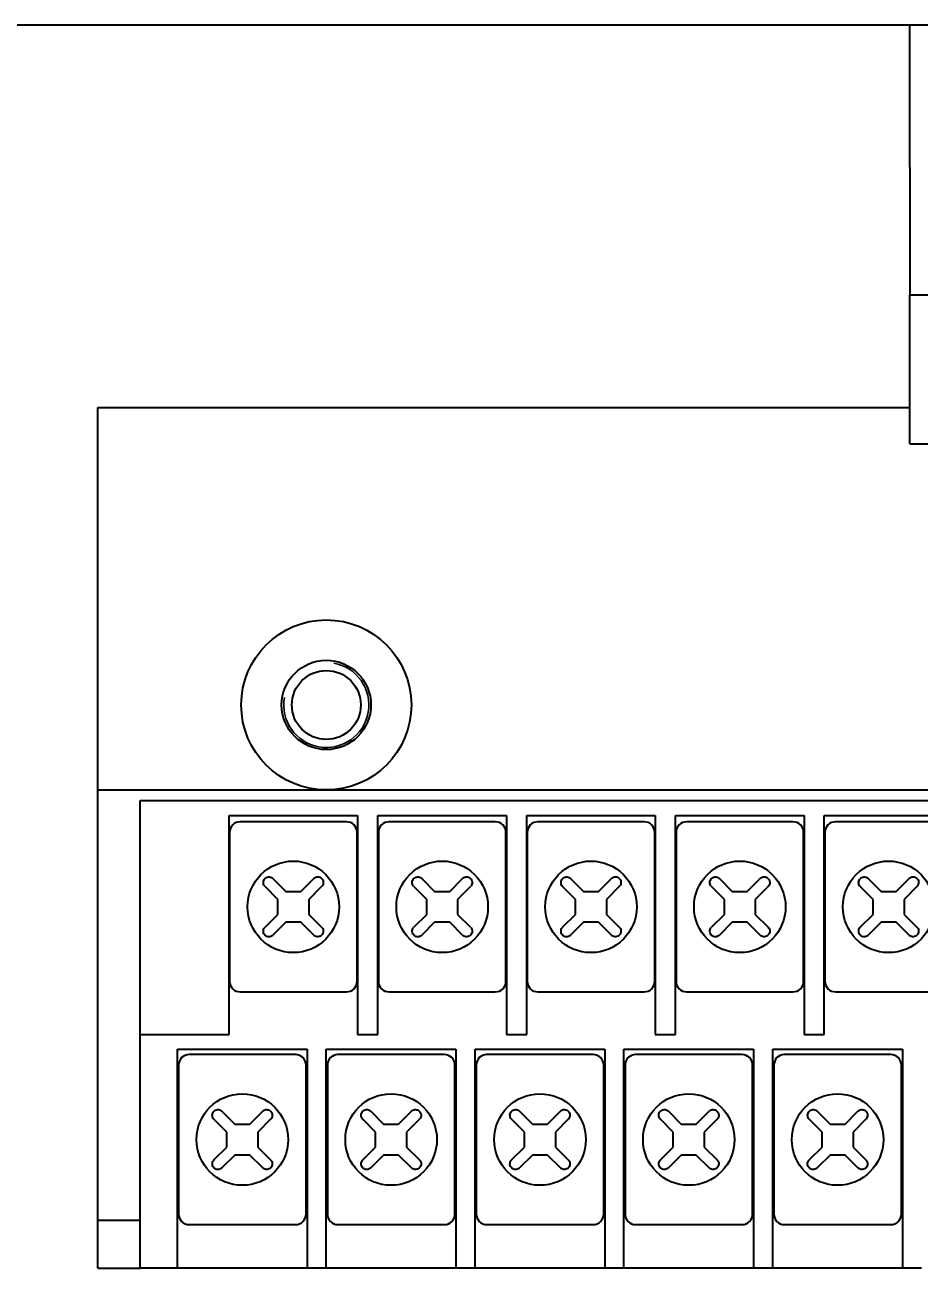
# Model space of a CAD drawing. Header units: millimetres. Extents: x 0 to 5945, y 0 to 4205.
# Drawn here: x 1581.8 to 1623.9, y 292.1 to 350.6 of the extents above; entities that cross this region are included whole.
import ezdxf

# ---------------------------------------------------------------- set-up
doc = ezdxf.new("R2010")
doc.units = ezdxf.units.MM
doc.header["$LTSCALE"] = 5
doc.layers.add('가시적인 것(ISO)', color=3, linetype='Continuous', lineweight=40)
doc.layers.add('가시적인 좁은 것(ISO)', color=3, linetype='Continuous', lineweight=35)

msp = doc.modelspace()

# ---------------------------------------------------------------- linework, layer by layer
at = {"layer": '가시적인 것(ISO)'}
for p, q in [((1549.737, 350.623), (1769.737, 350.623)), ((1623.438, 343.905), (1623.438, 350.623)), ((1623.438, 343.905), (1623.438, 337.905)), ((1623.438, 334.905), (1623.438, 337.905)), ((1688.438, 337.905), (1623.438, 337.905)), ((1623.438, 330.905), (1623.438, 334.905)), ((1585.237, 332.623), (1623.438, 332.623)), ((1585.237, 314.623), (1585.237, 332.623)), ((1623.438, 330.905), (1630.438, 330.905)), ((1585.237, 314.623), (1734.237, 314.623)), ((1585.237, 294.373), (1585.237, 314.623)), ((1587.237, 294.373), (1587.237, 314.123)), ((1587.237, 314.123), (1732.237, 314.123)), ((1591.412, 303.123), (1591.412, 313.423)), ((1591.412, 313.423), (1597.462, 313.423)), ((1596.937, 313.123), (1591.937, 313.123)), ((1597.462, 313.423), (1597.462, 303.123)), ((1598.412, 303.123), (1598.412, 313.423)), ((1598.412, 313.423), (1604.462, 313.423)), ((1603.937, 313.123), (1598.937, 313.123)), ((1604.462, 313.423), (1604.462, 303.123)), ((1605.412, 303.123), (1605.412, 313.423)), ((1605.412, 313.423), (1611.462, 313.423)), ((1610.937, 313.123), (1605.937, 313.123)), ((1611.462, 313.423), (1611.462, 303.123)), ((1612.412, 303.123), (1612.412, 313.423)), ((1612.412, 313.423), (1618.462, 313.423)), ((1617.937, 313.123), (1612.937, 313.123)), ((1618.462, 313.423), (1618.462, 303.123)), ((1619.412, 303.123), (1619.412, 313.423)), ((1619.412, 313.423), (1625.462, 313.423)), ((1624.937, 313.123), (1619.937, 313.123)), ((1591.437, 312.623), (1591.437, 305.623)), ((1597.437, 305.623), (1597.437, 312.623)), ((1598.437, 312.623), (1598.437, 305.623)), ((1604.437, 305.623), (1604.437, 312.623)), ((1605.437, 312.623), (1605.437, 305.623)), ((1611.437, 305.623), (1611.437, 312.623)), ((1612.437, 312.623), (1612.437, 305.623)), ((1618.437, 305.623), (1618.437, 312.623)), ((1619.437, 312.623), (1619.437, 305.623)), ((1593.709, 309.476), (1593.104, 310.081)), ((1593.478, 310.456), (1594.083, 309.851)), ((1594.79, 309.851), (1595.395, 310.456)), ((1595.769, 310.081), (1595.164, 309.476)), ((1600.709, 309.476), (1600.104, 310.081)), ((1600.478, 310.456), (1601.083, 309.851)), ((1601.79, 309.851), (1602.395, 310.456)), ((1602.769, 310.081), (1602.164, 309.476)), ((1607.709, 309.476), (1607.104, 310.081)), ((1607.478, 310.456), (1608.083, 309.851)), ((1608.79, 309.851), (1609.395, 310.456)), ((1609.769, 310.081), (1609.164, 309.476)), ((1614.709, 309.476), (1614.104, 310.081)), ((1614.478, 310.456), (1615.083, 309.851)), ((1615.79, 309.851), (1616.395, 310.456)), ((1616.769, 310.081), (1616.164, 309.476)), ((1621.709, 309.476), (1621.104, 310.081)), ((1621.478, 310.456), (1622.083, 309.851)), ((1622.79, 309.851), (1623.395, 310.456)), ((1623.769, 310.081), (1623.164, 309.476)), ((1593.709, 308.769), (1593.709, 309.476)), ((1594.083, 309.851), (1594.79, 309.851)), ((1595.164, 309.476), (1595.164, 308.769)), ((1600.709, 308.769), (1600.709, 309.476)), ((1601.083, 309.851), (1601.79, 309.851)), ((1602.164, 309.476), (1602.164, 308.769)), ((1607.709, 308.769), (1607.709, 309.476)), ((1608.083, 309.851), (1608.79, 309.851)), ((1609.164, 309.476), (1609.164, 308.769)), ((1614.709, 308.769), (1614.709, 309.476)), ((1615.083, 309.851), (1615.79, 309.851)), ((1616.164, 309.476), (1616.164, 308.769)), ((1621.709, 308.769), (1621.709, 309.476)), ((1622.083, 309.851), (1622.79, 309.851)), ((1623.164, 309.476), (1623.164, 308.769)), ((1593.104, 308.164), (1593.709, 308.769)), ((1594.083, 308.395), (1593.478, 307.79)), ((1594.79, 308.395), (1594.083, 308.395)), ((1595.395, 307.79), (1594.79, 308.395)), ((1595.164, 308.769), (1595.769, 308.164)), ((1600.104, 308.164), (1600.709, 308.769)), ((1601.083, 308.395), (1600.478, 307.79)), ((1601.79, 308.395), (1601.083, 308.395)), ((1602.395, 307.79), (1601.79, 308.395)), ((1602.164, 308.769), (1602.769, 308.164)), ((1607.104, 308.164), (1607.709, 308.769)), ((1608.083, 308.395), (1607.478, 307.79)), ((1608.79, 308.395), (1608.083, 308.395)), ((1609.395, 307.79), (1608.79, 308.395)), ((1609.164, 308.769), (1609.769, 308.164)), ((1614.104, 308.164), (1614.709, 308.769)), ((1615.083, 308.395), (1614.478, 307.79)), ((1615.79, 308.395), (1615.083, 308.395)), ((1616.395, 307.79), (1615.79, 308.395)), ((1616.164, 308.769), (1616.769, 308.164)), ((1621.104, 308.164), (1621.709, 308.769)), ((1622.083, 308.395), (1621.478, 307.79)), ((1622.79, 308.395), (1622.083, 308.395)), ((1623.395, 307.79), (1622.79, 308.395)), ((1623.164, 308.769), (1623.769, 308.164)), ((1591.937, 305.123), (1596.937, 305.123)), ((1598.937, 305.123), (1603.937, 305.123)), ((1605.937, 305.123), (1610.937, 305.123)), ((1612.937, 305.123), (1617.937, 305.123)), ((1619.937, 305.123), (1624.937, 305.123)), ((1587.237, 303.123), (1591.412, 303.123)), ((1597.462, 303.123), (1598.412, 303.123)), ((1604.462, 303.123), (1605.412, 303.123)), ((1611.462, 303.123), (1612.412, 303.123)), ((1618.462, 303.123), (1619.412, 303.123)), ((1588.987, 302.423), (1595.087, 302.423)), ((1588.987, 292.123), (1588.987, 302.423)), ((1594.537, 302.173), (1589.537, 302.173)), ((1595.087, 302.423), (1595.087, 292.123)), ((1595.987, 302.423), (1602.087, 302.423)), ((1595.987, 292.123), (1595.987, 302.423)), ((1601.537, 302.173), (1596.537, 302.173)), ((1602.087, 302.423), (1602.087, 292.123)), ((1602.987, 302.423), (1609.087, 302.423)), ((1602.987, 292.123), (1602.987, 302.423)), ((1608.537, 302.173), (1603.537, 302.173)), ((1609.087, 302.423), (1609.087, 292.123)), ((1609.987, 302.423), (1616.087, 302.423)), ((1609.987, 292.123), (1609.987, 302.423)), ((1615.537, 302.173), (1610.537, 302.173)), ((1616.087, 302.423), (1616.087, 292.123)), ((1616.987, 302.423), (1623.087, 302.423)), ((1616.987, 292.123), (1616.987, 302.423)), ((1622.537, 302.173), (1617.537, 302.173)), ((1623.087, 302.423), (1623.087, 292.123)), ((1589.037, 301.673), (1589.037, 294.673)), ((1595.037, 294.673), (1595.037, 301.673)), ((1596.037, 301.673), (1596.037, 294.673)), ((1602.037, 294.673), (1602.037, 301.673)), ((1603.037, 301.673), (1603.037, 294.673)), ((1609.037, 294.673), (1609.037, 301.673)), ((1610.037, 301.673), (1610.037, 294.673)), ((1616.037, 294.673), (1616.037, 301.673)), ((1617.037, 301.673), (1617.037, 294.673)), ((1623.037, 294.673), (1623.037, 301.673)), ((1591.309, 298.526), (1590.704, 299.131)), ((1591.078, 299.506), (1591.683, 298.901)), ((1592.39, 298.901), (1592.995, 299.506)), ((1593.369, 299.131), (1592.764, 298.526)), ((1598.309, 298.526), (1597.704, 299.131)), ((1598.078, 299.506), (1598.683, 298.901)), ((1599.39, 298.901), (1599.995, 299.506)), ((1600.369, 299.131), (1599.764, 298.526)), ((1605.309, 298.526), (1604.704, 299.131)), ((1605.078, 299.506), (1605.683, 298.901)), ((1606.39, 298.901), (1606.995, 299.506)), ((1607.369, 299.131), (1606.764, 298.526)), ((1612.309, 298.526), (1611.704, 299.131)), ((1612.078, 299.506), (1612.683, 298.901)), ((1613.39, 298.901), (1613.995, 299.506)), ((1614.369, 299.131), (1613.764, 298.526)), ((1619.309, 298.526), (1618.704, 299.131)), ((1619.078, 299.506), (1619.683, 298.901)), ((1620.39, 298.901), (1620.995, 299.506)), ((1621.369, 299.131), (1620.764, 298.526)), ((1591.309, 297.819), (1591.309, 298.526)), ((1591.683, 298.901), (1592.39, 298.901)), ((1592.764, 298.526), (1592.764, 297.819)), ((1598.309, 297.819), (1598.309, 298.526)), ((1598.683, 298.901), (1599.39, 298.901)), ((1599.764, 298.526), (1599.764, 297.819)), ((1605.309, 297.819), (1605.309, 298.526)), ((1605.683, 298.901), (1606.39, 298.901)), ((1606.764, 298.526), (1606.764, 297.819)), ((1612.309, 297.819), (1612.309, 298.526)), ((1612.683, 298.901), (1613.39, 298.901)), ((1613.764, 298.526), (1613.764, 297.819)), ((1619.309, 297.819), (1619.309, 298.526)), ((1619.683, 298.901), (1620.39, 298.901)), ((1620.764, 298.526), (1620.764, 297.819)), ((1590.704, 297.214), (1591.309, 297.819)), ((1592.764, 297.819), (1593.369, 297.214)), ((1597.704, 297.214), (1598.309, 297.819)), ((1599.764, 297.819), (1600.369, 297.214)), ((1604.704, 297.214), (1605.309, 297.819)), ((1606.764, 297.819), (1607.369, 297.214)), ((1611.704, 297.214), (1612.309, 297.819)), ((1613.764, 297.819), (1614.369, 297.214)), ((1618.704, 297.214), (1619.309, 297.819)), ((1620.764, 297.819), (1621.369, 297.214)), ((1591.683, 297.445), (1591.078, 296.84)), ((1592.39, 297.445), (1591.683, 297.445)), ((1592.995, 296.84), (1592.39, 297.445)), ((1598.683, 297.445), (1598.078, 296.84)), ((1599.39, 297.445), (1598.683, 297.445)), ((1599.995, 296.84), (1599.39, 297.445)), ((1605.683, 297.445), (1605.078, 296.84)), ((1606.39, 297.445), (1605.683, 297.445)), ((1606.995, 296.84), (1606.39, 297.445)), ((1612.683, 297.445), (1612.078, 296.84)), ((1613.39, 297.445), (1612.683, 297.445)), ((1613.995, 296.84), (1613.39, 297.445)), ((1619.683, 297.445), (1619.078, 296.84)), ((1620.39, 297.445), (1619.683, 297.445)), ((1620.995, 296.84), (1620.39, 297.445)), ((1585.237, 294.373), (1587.237, 294.373)), ((1585.237, 292.123), (1585.237, 294.373)), ((1587.237, 292.123), (1587.237, 294.373)), ((1589.537, 294.173), (1594.537, 294.173)), ((1596.537, 294.173), (1601.537, 294.173)), ((1603.537, 294.173), (1608.537, 294.173)), ((1610.537, 294.173), (1615.537, 294.173)), ((1617.537, 294.173), (1622.537, 294.173)), ((1585.237, 292.123), (1587.237, 292.123)), ((1588.987, 292.123), (1587.237, 292.123)), ((1595.087, 292.123), (1588.987, 292.123)), ((1595.987, 292.123), (1595.087, 292.123)), ((1602.087, 292.123), (1595.987, 292.123)), ((1602.987, 292.123), (1602.087, 292.123)), ((1609.087, 292.123), (1602.987, 292.123)), ((1609.987, 292.123), (1609.087, 292.123)), ((1616.087, 292.123), (1609.987, 292.123)), ((1616.987, 292.123), (1616.087, 292.123)), ((1623.087, 292.123), (1616.987, 292.123)), ((1623.987, 292.123), (1623.087, 292.123))]:
    msp.add_line(p, q, dxfattribs=at)
for centre, radius in [((1595.987, 318.623), 4), ((1595.987, 318.623), 2.1), ((1595.987, 318.623), 1.621), ((1594.437, 309.123), 2.153), ((1601.437, 309.123), 2.153), ((1608.437, 309.123), 2.153), ((1615.437, 309.123), 2.153), ((1622.437, 309.123), 2.153), ((1592.037, 298.173), 2.153), ((1599.037, 298.173), 2.153), ((1606.037, 298.173), 2.153), ((1613.037, 298.173), 2.153), ((1620.037, 298.173), 2.153)]:
    msp.add_circle(centre, radius, dxfattribs=at)
for centre, radius, start, end in [((1591.937, 312.623), 0.5, 90, 180), ((1596.937, 312.623), 0.5, 0, 90), ((1598.937, 312.623), 0.5, 90, 180), ((1603.937, 312.623), 0.5, 0, 90), ((1605.937, 312.623), 0.5, 90, 180), ((1610.937, 312.623), 0.5, 0, 90), ((1612.937, 312.623), 0.5, 90, 180), ((1617.937, 312.623), 0.5, 0, 90), ((1619.937, 312.623), 0.5, 90, 180), ((1593.291, 310.269), 0.265, 222.45343, 225), ((1593.291, 310.269), 0.265, 45, 47.54657), ((1595.582, 310.269), 0.265, 132.45343, 135), ((1595.582, 310.269), 0.265, 315, 317.54657), ((1600.291, 310.269), 0.265, 222.45343, 225), ((1600.291, 310.269), 0.265, 45, 47.54657), ((1602.582, 310.269), 0.265, 132.45343, 135), ((1602.582, 310.269), 0.265, 315, 317.54657), ((1607.291, 310.269), 0.265, 222.45343, 225), ((1607.291, 310.269), 0.265, 45, 47.54657), ((1609.582, 310.269), 0.265, 132.45343, 135), ((1609.582, 310.269), 0.265, 315, 317.54657), ((1614.291, 310.269), 0.265, 222.45343, 225), ((1614.291, 310.269), 0.265, 45, 47.54657), ((1616.582, 310.269), 0.265, 132.45343, 135), ((1616.582, 310.269), 0.265, 315, 317.54657), ((1621.291, 310.269), 0.265, 222.45343, 225), ((1621.291, 310.269), 0.265, 45, 47.54657), ((1623.582, 310.269), 0.265, 132.45343, 135), ((1623.582, 310.269), 0.265, 315, 317.54657), ((1593.291, 307.977), 0.265, 135, 137.54657), ((1593.291, 307.977), 0.265, 312.45343, 315), ((1595.582, 307.977), 0.265, 225, 227.54657), ((1595.582, 307.977), 0.265, 42.45343, 45), ((1600.291, 307.977), 0.265, 135, 137.54657), ((1600.291, 307.977), 0.265, 312.45343, 315), ((1602.582, 307.977), 0.265, 225, 227.54657), ((1602.582, 307.977), 0.265, 42.45343, 45), ((1607.291, 307.977), 0.265, 135, 137.54657), ((1607.291, 307.977), 0.265, 312.45343, 315), ((1609.582, 307.977), 0.265, 225, 227.54657), ((1609.582, 307.977), 0.265, 42.45343, 45), ((1614.291, 307.977), 0.265, 135, 137.54657), ((1614.291, 307.977), 0.265, 312.45343, 315), ((1616.582, 307.977), 0.265, 225, 227.54657), ((1616.582, 307.977), 0.265, 42.45343, 45), ((1621.291, 307.977), 0.265, 135, 137.54657), ((1621.291, 307.977), 0.265, 312.45343, 315), ((1623.582, 307.977), 0.265, 225, 227.54657), ((1623.582, 307.977), 0.265, 42.45343, 45), ((1591.937, 305.623), 0.5, 180, 270), ((1596.937, 305.623), 0.5, 270, 0), ((1598.937, 305.623), 0.5, 180, 270), ((1603.937, 305.623), 0.5, 270, 0), ((1605.937, 305.623), 0.5, 180, 270), ((1610.937, 305.623), 0.5, 270, 0), ((1612.937, 305.623), 0.5, 180, 270), ((1617.937, 305.623), 0.5, 270, 0), ((1619.937, 305.623), 0.5, 180, 270), ((1589.537, 301.673), 0.5, 90, 180), ((1594.537, 301.673), 0.5, 0, 90), ((1596.537, 301.673), 0.5, 90, 180), ((1601.537, 301.673), 0.5, 0, 90), ((1603.537, 301.673), 0.5, 90, 180), ((1608.537, 301.673), 0.5, 0, 90), ((1610.537, 301.673), 0.5, 90, 180), ((1615.537, 301.673), 0.5, 0, 90), ((1617.537, 301.673), 0.5, 90, 180), ((1622.537, 301.673), 0.5, 0, 90), ((1590.891, 299.319), 0.265, 222.45343, 225), ((1590.891, 299.319), 0.265, 45, 47.54657), ((1593.182, 299.319), 0.265, 132.45343, 135), ((1593.182, 299.319), 0.265, 315, 317.54657), ((1597.891, 299.319), 0.265, 222.45343, 225), ((1597.891, 299.319), 0.265, 45, 47.54657), ((1600.182, 299.319), 0.265, 132.45343, 135), ((1600.182, 299.319), 0.265, 315, 317.54657), ((1604.891, 299.319), 0.265, 222.45343, 225), ((1604.891, 299.319), 0.265, 45, 47.54657), ((1607.182, 299.319), 0.265, 132.45343, 135), ((1607.182, 299.319), 0.265, 315, 317.54657), ((1611.891, 299.319), 0.265, 222.45343, 225), ((1611.891, 299.319), 0.265, 45, 47.54657), ((1614.182, 299.319), 0.265, 132.45343, 135), ((1614.182, 299.319), 0.265, 315, 317.54657), ((1618.891, 299.319), 0.265, 222.45343, 225), ((1618.891, 299.319), 0.265, 45, 47.54657), ((1621.182, 299.319), 0.265, 132.45343, 135), ((1621.182, 299.319), 0.265, 315, 317.54657), ((1590.891, 297.027), 0.265, 135, 137.54657), ((1593.182, 297.027), 0.265, 42.45343, 45), ((1597.891, 297.027), 0.265, 135, 137.54657), ((1600.182, 297.027), 0.265, 42.45343, 45), ((1604.891, 297.027), 0.265, 135, 137.54657), ((1607.182, 297.027), 0.265, 42.45343, 45), ((1611.891, 297.027), 0.265, 135, 137.54657), ((1614.182, 297.027), 0.265, 42.45343, 45), ((1618.891, 297.027), 0.265, 135, 137.54657), ((1621.182, 297.027), 0.265, 42.45343, 45), ((1590.891, 297.027), 0.265, 312.45343, 315), ((1593.182, 297.027), 0.265, 225, 227.54657), ((1597.891, 297.027), 0.265, 312.45343, 315), ((1600.182, 297.027), 0.265, 225, 227.54657), ((1604.891, 297.027), 0.265, 312.45343, 315), ((1607.182, 297.027), 0.265, 225, 227.54657), ((1611.891, 297.027), 0.265, 312.45343, 315), ((1614.182, 297.027), 0.265, 225, 227.54657), ((1618.891, 297.027), 0.265, 312.45343, 315), ((1621.182, 297.027), 0.265, 225, 227.54657), ((1589.537, 294.673), 0.5, 180, 270), ((1594.537, 294.673), 0.5, 270, 0), ((1596.537, 294.673), 0.5, 180, 270), ((1601.537, 294.673), 0.5, 270, 0), ((1603.537, 294.673), 0.5, 180, 270), ((1608.537, 294.673), 0.5, 270, 0), ((1610.537, 294.673), 0.5, 180, 270), ((1615.537, 294.673), 0.5, 270, 0), ((1617.537, 294.673), 0.5, 180, 270), ((1622.537, 294.673), 0.5, 270, 0)]:
    msp.add_arc(centre, radius, start, end, dxfattribs=at)
for points in [[(1593.096, 310.09), (1593.079, 310.108), (1593.066, 310.128), (1593.043, 310.173), (1593.034, 310.199), (1593.025, 310.256), (1593.025, 310.288), (1593.037, 310.35), (1593.049, 310.381), (1593.084, 310.436), (1593.105, 310.46), (1593.157, 310.499), (1593.186, 310.514), (1593.252, 310.533), (1593.287, 310.536), (1593.353, 310.528), (1593.383, 310.519), (1593.432, 310.494), (1593.452, 310.48), (1593.47, 310.464)], [(1595.404, 310.464), (1595.421, 310.48), (1595.441, 310.494), (1595.487, 310.517), (1595.513, 310.525), (1595.57, 310.535), (1595.601, 310.534), (1595.664, 310.522), (1595.695, 310.51), (1595.75, 310.476), (1595.774, 310.454), (1595.813, 310.403), (1595.828, 310.373), (1595.846, 310.308), (1595.849, 310.272), (1595.841, 310.206), (1595.832, 310.176), (1595.807, 310.127), (1595.794, 310.108), (1595.778, 310.09)], [(1600.096, 310.09), (1600.079, 310.108), (1600.066, 310.128), (1600.043, 310.173), (1600.034, 310.199), (1600.025, 310.256), (1600.025, 310.288), (1600.037, 310.35), (1600.049, 310.381), (1600.084, 310.436), (1600.105, 310.46), (1600.157, 310.499), (1600.186, 310.514), (1600.252, 310.533), (1600.287, 310.536), (1600.353, 310.528), (1600.383, 310.519), (1600.432, 310.494), (1600.452, 310.48), (1600.47, 310.464)], [(1602.404, 310.464), (1602.421, 310.48), (1602.441, 310.494), (1602.487, 310.517), (1602.513, 310.525), (1602.57, 310.535), (1602.601, 310.534), (1602.664, 310.522), (1602.695, 310.51), (1602.75, 310.476), (1602.774, 310.454), (1602.813, 310.403), (1602.828, 310.373), (1602.846, 310.308), (1602.849, 310.272), (1602.841, 310.206), (1602.832, 310.176), (1602.807, 310.127), (1602.794, 310.108), (1602.778, 310.09)], [(1607.096, 310.09), (1607.079, 310.108), (1607.066, 310.128), (1607.043, 310.173), (1607.034, 310.199), (1607.025, 310.256), (1607.025, 310.288), (1607.037, 310.35), (1607.049, 310.381), (1607.084, 310.436), (1607.105, 310.46), (1607.157, 310.499), (1607.186, 310.514), (1607.252, 310.533), (1607.287, 310.536), (1607.353, 310.528), (1607.383, 310.519), (1607.432, 310.494), (1607.452, 310.48), (1607.47, 310.464)], [(1609.404, 310.464), (1609.421, 310.48), (1609.441, 310.494), (1609.487, 310.517), (1609.513, 310.525), (1609.57, 310.535), (1609.601, 310.534), (1609.664, 310.522), (1609.695, 310.51), (1609.75, 310.476), (1609.774, 310.454), (1609.813, 310.403), (1609.828, 310.373), (1609.846, 310.308), (1609.849, 310.272), (1609.841, 310.206), (1609.832, 310.176), (1609.807, 310.127), (1609.794, 310.108), (1609.778, 310.09)], [(1614.096, 310.09), (1614.079, 310.108), (1614.066, 310.128), (1614.043, 310.173), (1614.034, 310.199), (1614.025, 310.256), (1614.025, 310.288), (1614.037, 310.35), (1614.049, 310.381), (1614.084, 310.436), (1614.105, 310.46), (1614.157, 310.499), (1614.186, 310.514), (1614.252, 310.533), (1614.287, 310.536), (1614.353, 310.528), (1614.383, 310.519), (1614.432, 310.494), (1614.452, 310.48), (1614.47, 310.464)], [(1616.404, 310.464), (1616.421, 310.48), (1616.441, 310.494), (1616.487, 310.517), (1616.513, 310.525), (1616.57, 310.535), (1616.601, 310.534), (1616.664, 310.522), (1616.695, 310.51), (1616.75, 310.476), (1616.774, 310.454), (1616.813, 310.403), (1616.828, 310.373), (1616.846, 310.308), (1616.849, 310.272), (1616.841, 310.206), (1616.832, 310.176), (1616.807, 310.127), (1616.794, 310.108), (1616.778, 310.09)], [(1621.096, 310.09), (1621.079, 310.108), (1621.066, 310.128), (1621.043, 310.173), (1621.034, 310.199), (1621.025, 310.256), (1621.025, 310.288), (1621.037, 310.35), (1621.049, 310.381), (1621.084, 310.436), (1621.105, 310.46), (1621.157, 310.499), (1621.186, 310.514), (1621.252, 310.533), (1621.287, 310.536), (1621.353, 310.528), (1621.383, 310.519), (1621.432, 310.494), (1621.452, 310.48), (1621.47, 310.464)], [(1623.404, 310.464), (1623.421, 310.48), (1623.441, 310.494), (1623.487, 310.517), (1623.513, 310.525), (1623.57, 310.535), (1623.601, 310.534), (1623.664, 310.522), (1623.695, 310.51), (1623.75, 310.476), (1623.774, 310.454), (1623.813, 310.403), (1623.828, 310.373), (1623.846, 310.308), (1623.849, 310.272), (1623.841, 310.206), (1623.832, 310.176), (1623.807, 310.127), (1623.794, 310.108), (1623.778, 310.09)], [(1593.47, 307.782), (1593.452, 307.766), (1593.432, 307.752), (1593.386, 307.729), (1593.36, 307.721), (1593.303, 307.711), (1593.272, 307.712), (1593.209, 307.723), (1593.178, 307.736), (1593.123, 307.77), (1593.1, 307.792), (1593.061, 307.843), (1593.046, 307.873), (1593.027, 307.938), (1593.024, 307.974), (1593.032, 308.039), (1593.041, 308.07), (1593.066, 308.119), (1593.08, 308.138), (1593.096, 308.156)], [(1595.778, 308.156), (1595.794, 308.138), (1595.808, 308.118), (1595.831, 308.073), (1595.839, 308.047), (1595.848, 307.989), (1595.848, 307.958), (1595.836, 307.896), (1595.824, 307.865), (1595.79, 307.81), (1595.768, 307.786), (1595.716, 307.747), (1595.687, 307.732), (1595.622, 307.713), (1595.586, 307.71), (1595.52, 307.718), (1595.49, 307.727), (1595.441, 307.752), (1595.421, 307.766), (1595.404, 307.782)], [(1600.47, 307.782), (1600.452, 307.766), (1600.432, 307.752), (1600.386, 307.729), (1600.36, 307.721), (1600.303, 307.711), (1600.272, 307.712), (1600.209, 307.723), (1600.178, 307.736), (1600.123, 307.77), (1600.1, 307.792), (1600.061, 307.843), (1600.046, 307.873), (1600.027, 307.938), (1600.024, 307.974), (1600.032, 308.039), (1600.041, 308.07), (1600.066, 308.119), (1600.08, 308.138), (1600.096, 308.156)], [(1602.778, 308.156), (1602.794, 308.138), (1602.808, 308.118), (1602.831, 308.073), (1602.839, 308.047), (1602.848, 307.989), (1602.848, 307.958), (1602.836, 307.896), (1602.824, 307.865), (1602.79, 307.81), (1602.768, 307.786), (1602.716, 307.747), (1602.687, 307.732), (1602.622, 307.713), (1602.586, 307.71), (1602.52, 307.718), (1602.49, 307.727), (1602.441, 307.752), (1602.421, 307.766), (1602.404, 307.782)], [(1607.47, 307.782), (1607.452, 307.766), (1607.432, 307.752), (1607.386, 307.729), (1607.36, 307.721), (1607.303, 307.711), (1607.272, 307.712), (1607.209, 307.723), (1607.178, 307.736), (1607.123, 307.77), (1607.1, 307.792), (1607.061, 307.843), (1607.046, 307.873), (1607.027, 307.938), (1607.024, 307.974), (1607.032, 308.039), (1607.041, 308.07), (1607.066, 308.119), (1607.08, 308.138), (1607.096, 308.156)], [(1609.778, 308.156), (1609.794, 308.138), (1609.808, 308.118), (1609.831, 308.073), (1609.839, 308.047), (1609.848, 307.989), (1609.848, 307.958), (1609.836, 307.896), (1609.824, 307.865), (1609.79, 307.81), (1609.768, 307.786), (1609.716, 307.747), (1609.687, 307.732), (1609.622, 307.713), (1609.586, 307.71), (1609.52, 307.718), (1609.49, 307.727), (1609.441, 307.752), (1609.421, 307.766), (1609.404, 307.782)], [(1614.47, 307.782), (1614.452, 307.766), (1614.432, 307.752), (1614.386, 307.729), (1614.36, 307.721), (1614.303, 307.711), (1614.272, 307.712), (1614.209, 307.723), (1614.178, 307.736), (1614.123, 307.77), (1614.1, 307.792), (1614.061, 307.843), (1614.046, 307.873), (1614.027, 307.938), (1614.024, 307.974), (1614.032, 308.039), (1614.041, 308.07), (1614.066, 308.119), (1614.08, 308.138), (1614.096, 308.156)], [(1616.778, 308.156), (1616.794, 308.138), (1616.808, 308.118), (1616.831, 308.073), (1616.839, 308.047), (1616.848, 307.989), (1616.848, 307.958), (1616.836, 307.896), (1616.824, 307.865), (1616.79, 307.81), (1616.768, 307.786), (1616.716, 307.747), (1616.687, 307.732), (1616.622, 307.713), (1616.586, 307.71), (1616.52, 307.718), (1616.49, 307.727), (1616.441, 307.752), (1616.421, 307.766), (1616.404, 307.782)], [(1621.47, 307.782), (1621.452, 307.766), (1621.432, 307.752), (1621.386, 307.729), (1621.36, 307.721), (1621.303, 307.711), (1621.272, 307.712), (1621.209, 307.723), (1621.178, 307.736), (1621.123, 307.77), (1621.1, 307.792), (1621.061, 307.843), (1621.046, 307.873), (1621.027, 307.938), (1621.024, 307.974), (1621.032, 308.039), (1621.041, 308.07), (1621.066, 308.119), (1621.08, 308.138), (1621.096, 308.156)], [(1623.778, 308.156), (1623.794, 308.138), (1623.808, 308.118), (1623.831, 308.073), (1623.839, 308.047), (1623.848, 307.989), (1623.848, 307.958), (1623.836, 307.896), (1623.824, 307.865), (1623.79, 307.81), (1623.768, 307.786), (1623.716, 307.747), (1623.687, 307.732), (1623.622, 307.713), (1623.586, 307.71), (1623.52, 307.718), (1623.49, 307.727), (1623.441, 307.752), (1623.421, 307.766), (1623.404, 307.782)], [(1590.696, 299.14), (1590.679, 299.158), (1590.666, 299.178), (1590.643, 299.223), (1590.634, 299.249), (1590.625, 299.306), (1590.625, 299.338), (1590.637, 299.4), (1590.649, 299.431), (1590.684, 299.486), (1590.705, 299.51), (1590.757, 299.549), (1590.786, 299.564), (1590.852, 299.583), (1590.887, 299.586), (1590.953, 299.578), (1590.983, 299.569), (1591.032, 299.544), (1591.052, 299.53), (1591.07, 299.514)], [(1593.004, 299.514), (1593.021, 299.53), (1593.041, 299.544), (1593.087, 299.567), (1593.113, 299.575), (1593.17, 299.585), (1593.201, 299.584), (1593.264, 299.572), (1593.295, 299.56), (1593.35, 299.526), (1593.374, 299.504), (1593.413, 299.453), (1593.428, 299.423), (1593.446, 299.358), (1593.449, 299.322), (1593.441, 299.256), (1593.432, 299.226), (1593.407, 299.177), (1593.394, 299.158), (1593.378, 299.14)], [(1597.696, 299.14), (1597.679, 299.158), (1597.666, 299.178), (1597.643, 299.223), (1597.634, 299.249), (1597.625, 299.306), (1597.625, 299.338), (1597.637, 299.4), (1597.649, 299.431), (1597.684, 299.486), (1597.705, 299.51), (1597.757, 299.549), (1597.786, 299.564), (1597.852, 299.583), (1597.887, 299.586), (1597.953, 299.578), (1597.983, 299.569), (1598.032, 299.544), (1598.052, 299.53), (1598.07, 299.514)], [(1600.004, 299.514), (1600.021, 299.53), (1600.041, 299.544), (1600.087, 299.567), (1600.113, 299.575), (1600.17, 299.585), (1600.201, 299.584), (1600.264, 299.572), (1600.295, 299.56), (1600.35, 299.526), (1600.374, 299.504), (1600.413, 299.453), (1600.428, 299.423), (1600.446, 299.358), (1600.449, 299.322), (1600.441, 299.256), (1600.432, 299.226), (1600.407, 299.177), (1600.394, 299.158), (1600.378, 299.14)], [(1604.696, 299.14), (1604.679, 299.158), (1604.666, 299.178), (1604.643, 299.223), (1604.634, 299.249), (1604.625, 299.306), (1604.625, 299.338), (1604.637, 299.4), (1604.649, 299.431), (1604.684, 299.486), (1604.705, 299.51), (1604.757, 299.549), (1604.786, 299.564), (1604.852, 299.583), (1604.887, 299.586), (1604.953, 299.578), (1604.983, 299.569), (1605.032, 299.544), (1605.052, 299.53), (1605.07, 299.514)], [(1607.004, 299.514), (1607.021, 299.53), (1607.041, 299.544), (1607.087, 299.567), (1607.113, 299.575), (1607.17, 299.585), (1607.201, 299.584), (1607.264, 299.572), (1607.295, 299.56), (1607.35, 299.526), (1607.374, 299.504), (1607.413, 299.453), (1607.428, 299.423), (1607.446, 299.358), (1607.449, 299.322), (1607.441, 299.256), (1607.432, 299.226), (1607.407, 299.177), (1607.394, 299.158), (1607.378, 299.14)], [(1611.696, 299.14), (1611.679, 299.158), (1611.666, 299.178), (1611.643, 299.223), (1611.634, 299.249), (1611.625, 299.306), (1611.625, 299.338), (1611.637, 299.4), (1611.649, 299.431), (1611.684, 299.486), (1611.705, 299.51), (1611.757, 299.549), (1611.786, 299.564), (1611.852, 299.583), (1611.887, 299.586), (1611.953, 299.578), (1611.983, 299.569), (1612.032, 299.544), (1612.052, 299.53), (1612.07, 299.514)], [(1614.004, 299.514), (1614.021, 299.53), (1614.041, 299.544), (1614.087, 299.567), (1614.113, 299.575), (1614.17, 299.585), (1614.201, 299.584), (1614.264, 299.572), (1614.295, 299.56), (1614.35, 299.526), (1614.374, 299.504), (1614.413, 299.453), (1614.428, 299.423), (1614.446, 299.358), (1614.449, 299.322), (1614.441, 299.256), (1614.432, 299.226), (1614.407, 299.177), (1614.394, 299.158), (1614.378, 299.14)], [(1618.696, 299.14), (1618.679, 299.158), (1618.666, 299.178), (1618.643, 299.223), (1618.634, 299.249), (1618.625, 299.306), (1618.625, 299.338), (1618.637, 299.4), (1618.649, 299.431), (1618.684, 299.486), (1618.705, 299.51), (1618.757, 299.549), (1618.786, 299.564), (1618.852, 299.583), (1618.887, 299.586), (1618.953, 299.578), (1618.983, 299.569), (1619.032, 299.544), (1619.052, 299.53), (1619.07, 299.514)], [(1621.004, 299.514), (1621.021, 299.53), (1621.041, 299.544), (1621.087, 299.567), (1621.113, 299.575), (1621.17, 299.585), (1621.201, 299.584), (1621.264, 299.572), (1621.295, 299.56), (1621.35, 299.526), (1621.374, 299.504), (1621.413, 299.453), (1621.428, 299.423), (1621.446, 299.358), (1621.449, 299.322), (1621.441, 299.256), (1621.432, 299.226), (1621.407, 299.177), (1621.394, 299.158), (1621.378, 299.14)], [(1591.07, 296.832), (1591.052, 296.816), (1591.032, 296.802), (1590.986, 296.779), (1590.96, 296.771), (1590.903, 296.761), (1590.872, 296.762), (1590.809, 296.773), (1590.778, 296.786), (1590.723, 296.82), (1590.7, 296.842), (1590.661, 296.893), (1590.646, 296.923), (1590.627, 296.988), (1590.624, 297.024), (1590.632, 297.089), (1590.641, 297.12), (1590.666, 297.169), (1590.68, 297.188), (1590.696, 297.206)], [(1593.378, 297.206), (1593.394, 297.188), (1593.408, 297.168), (1593.431, 297.123), (1593.439, 297.097), (1593.448, 297.039), (1593.448, 297.008), (1593.436, 296.946), (1593.424, 296.915), (1593.39, 296.86), (1593.368, 296.836), (1593.316, 296.797), (1593.287, 296.782), (1593.222, 296.763), (1593.186, 296.76), (1593.12, 296.768), (1593.09, 296.777), (1593.041, 296.802), (1593.021, 296.816), (1593.004, 296.832)], [(1598.07, 296.832), (1598.052, 296.816), (1598.032, 296.802), (1597.986, 296.779), (1597.96, 296.771), (1597.903, 296.761), (1597.872, 296.762), (1597.809, 296.773), (1597.778, 296.786), (1597.723, 296.82), (1597.7, 296.842), (1597.661, 296.893), (1597.646, 296.923), (1597.627, 296.988), (1597.624, 297.024), (1597.632, 297.089), (1597.641, 297.12), (1597.666, 297.169), (1597.68, 297.188), (1597.696, 297.206)], [(1600.378, 297.206), (1600.394, 297.188), (1600.408, 297.168), (1600.431, 297.123), (1600.439, 297.097), (1600.448, 297.039), (1600.448, 297.008), (1600.436, 296.946), (1600.424, 296.915), (1600.39, 296.86), (1600.368, 296.836), (1600.316, 296.797), (1600.287, 296.782), (1600.222, 296.763), (1600.186, 296.76), (1600.12, 296.768), (1600.09, 296.777), (1600.041, 296.802), (1600.021, 296.816), (1600.004, 296.832)], [(1605.07, 296.832), (1605.052, 296.816), (1605.032, 296.802), (1604.986, 296.779), (1604.96, 296.771), (1604.903, 296.761), (1604.872, 296.762), (1604.809, 296.773), (1604.778, 296.786), (1604.723, 296.82), (1604.7, 296.842), (1604.661, 296.893), (1604.646, 296.923), (1604.627, 296.988), (1604.624, 297.024), (1604.632, 297.089), (1604.641, 297.12), (1604.666, 297.169), (1604.68, 297.188), (1604.696, 297.206)], [(1607.378, 297.206), (1607.394, 297.188), (1607.408, 297.168), (1607.431, 297.123), (1607.439, 297.097), (1607.448, 297.039), (1607.448, 297.008), (1607.436, 296.946), (1607.424, 296.915), (1607.39, 296.86), (1607.368, 296.836), (1607.316, 296.797), (1607.287, 296.782), (1607.222, 296.763), (1607.186, 296.76), (1607.12, 296.768), (1607.09, 296.777), (1607.041, 296.802), (1607.021, 296.816), (1607.004, 296.832)], [(1612.07, 296.832), (1612.052, 296.816), (1612.032, 296.802), (1611.986, 296.779), (1611.96, 296.771), (1611.903, 296.761), (1611.872, 296.762), (1611.809, 296.773), (1611.778, 296.786), (1611.723, 296.82), (1611.7, 296.842), (1611.661, 296.893), (1611.646, 296.923), (1611.627, 296.988), (1611.624, 297.024), (1611.632, 297.089), (1611.641, 297.12), (1611.666, 297.169), (1611.68, 297.188), (1611.696, 297.206)], [(1614.378, 297.206), (1614.394, 297.188), (1614.408, 297.168), (1614.431, 297.123), (1614.439, 297.097), (1614.448, 297.039), (1614.448, 297.008), (1614.436, 296.946), (1614.424, 296.915), (1614.39, 296.86), (1614.368, 296.836), (1614.316, 296.797), (1614.287, 296.782), (1614.222, 296.763), (1614.186, 296.76), (1614.12, 296.768), (1614.09, 296.777), (1614.041, 296.802), (1614.021, 296.816), (1614.004, 296.832)], [(1619.07, 296.832), (1619.052, 296.816), (1619.032, 296.802), (1618.986, 296.779), (1618.96, 296.771), (1618.903, 296.761), (1618.872, 296.762), (1618.809, 296.773), (1618.778, 296.786), (1618.723, 296.82), (1618.7, 296.842), (1618.661, 296.893), (1618.646, 296.923), (1618.627, 296.988), (1618.624, 297.024), (1618.632, 297.089), (1618.641, 297.12), (1618.666, 297.169), (1618.68, 297.188), (1618.696, 297.206)], [(1621.378, 297.206), (1621.394, 297.188), (1621.408, 297.168), (1621.431, 297.123), (1621.439, 297.097), (1621.448, 297.039), (1621.448, 297.008), (1621.436, 296.946), (1621.424, 296.915), (1621.39, 296.86), (1621.368, 296.836), (1621.316, 296.797), (1621.287, 296.782), (1621.222, 296.763), (1621.186, 296.76), (1621.12, 296.768), (1621.09, 296.777), (1621.041, 296.802), (1621.021, 296.816), (1621.004, 296.832)]]:
    msp.add_open_spline(points, degree=3, knots=[0.17059599, 0.17059599, 0.17059599, 0.17059599, 0.177827, 0.177827, 0.18607071, 0.18607071, 0.19559567, 0.19559567, 0.20559758, 0.20559758, 0.21517808, 0.21517808, 0.22505637, 0.22505637, 0.23591621, 0.23591621, 0.2454181, 0.2454181, 0.25259342, 0.25259342, 0.25259342, 0.25259342], dxfattribs=at)
at = {"layer": '가시적인 좁은 것(ISO)'}
msp.add_arc((1595.987, 318.623), 2, 170, 80, dxfattribs=at)

doc.saveas('drawing.dxf')
